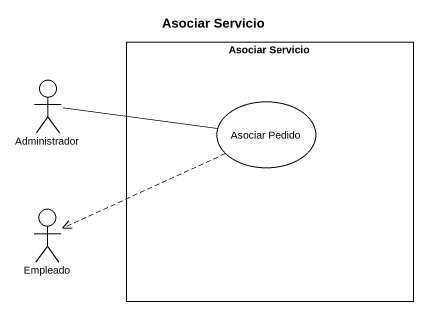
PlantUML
@startuml
title Asociar Servicio
actor Administrador
rectangle "Asociar Servicio" as Asociar_Servicio {
  usecase "Asociar Pedido" as Asociar_Pedido
}
actor Empleado
Administrador -right- Asociar_Pedido
Asociar_Pedido .left.> Empleado
@enduml
